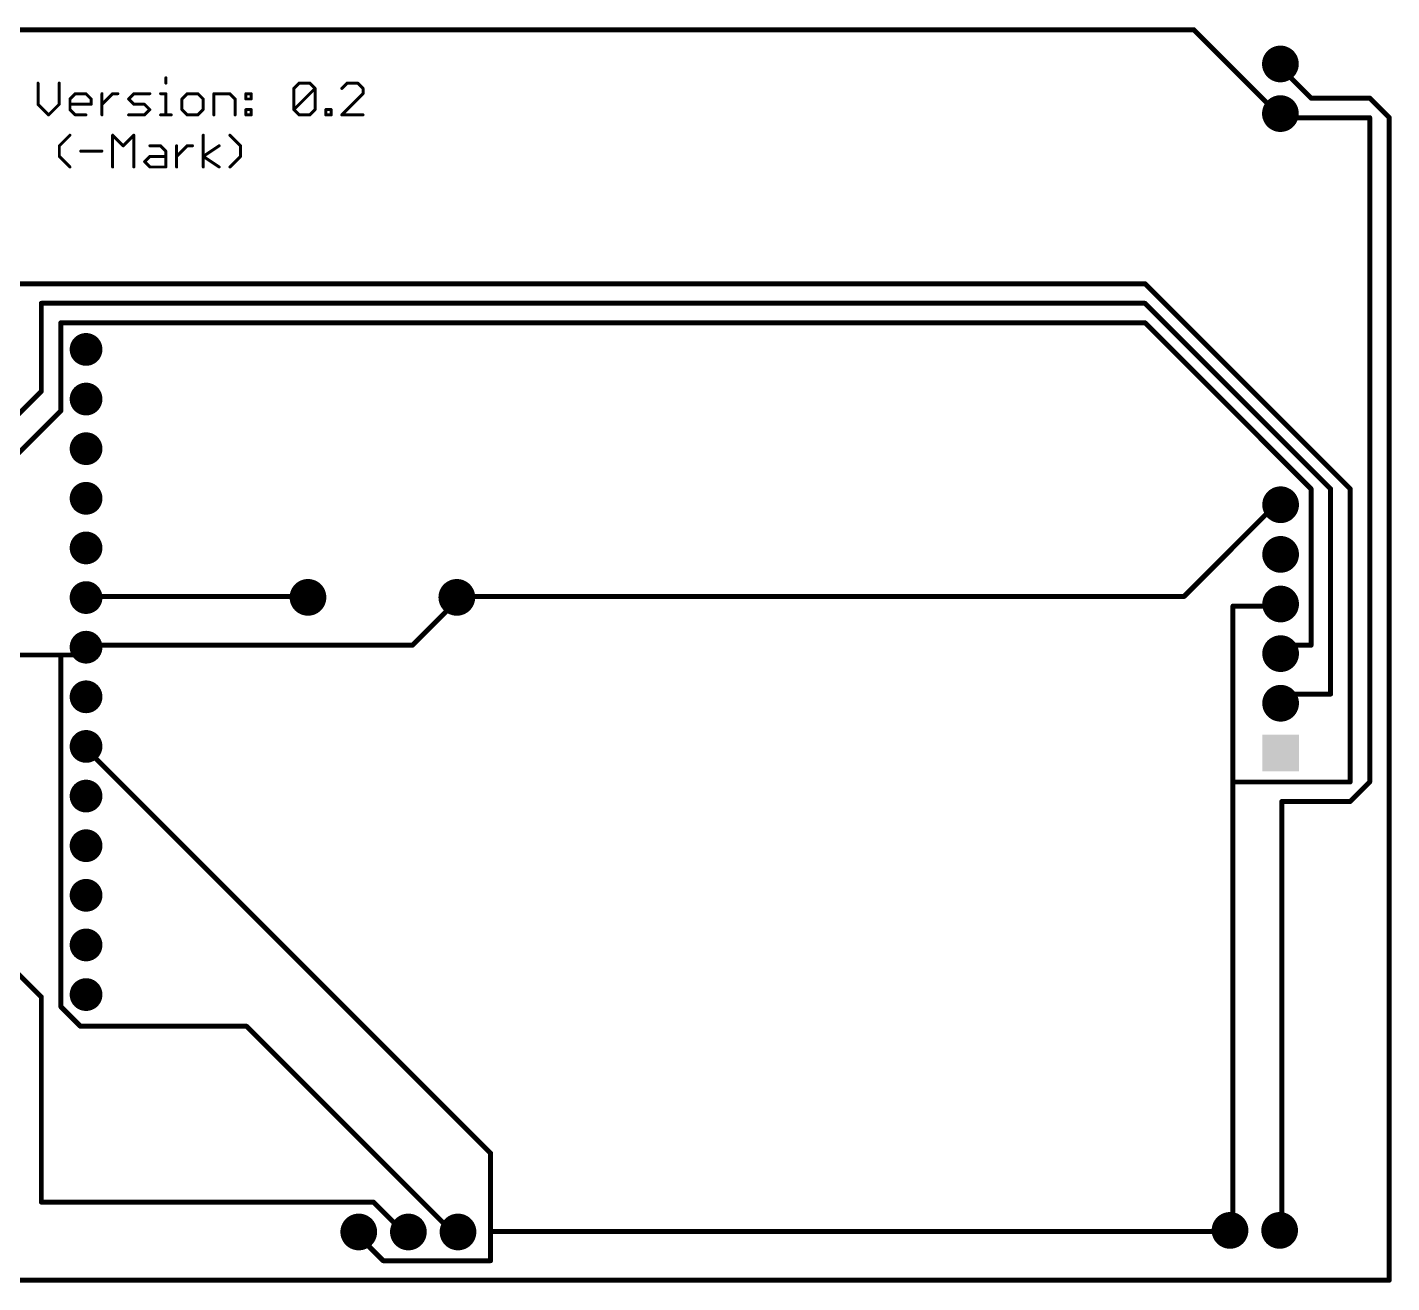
# Model space of a CAD drawing. Extents: x 7 to 138, y 3 to 67.
# Drawn here: x 67.8 to 137.6, y 2.9 to 67.1 of the extents above; entities that cross this region are included whole.
import ezdxf

# ---------------------------------------------------------------- set-up
doc = ezdxf.new("R2010")
doc.units = 0
doc.layers.add('1', color=22, linetype='CONTINUOUS')
doc.layers.add('17', color=82, linetype='CONTINUOUS')

# ---------------------------------------------------------------- blocks, each defined once
blk = doc.blocks.new('ROUNDP')
at = {"const_width": 0.5}
blk.add_lwpolyline([(0, -0.25, 1), (0, 0.25, 1), (0, -0.25)], format="xyb", dxfattribs=at)
blk = doc.blocks.new('SQUAREP')
blk.add_solid([(-0.5, -0.5), (0.5, -0.5), (-0.5, 0.5), (0.5, 0.5)])

msp = doc.modelspace()

# ---------------------------------------------------------------- linework, layer by layer
at = {"layer": '1'}
for points, const_width in [([(14, 67), (127.5, 67)], 0.254), ([(127.5, 67), (131.5, 63)], 0.254), ([(132, 65), (131.93, 65.25)], 0.254), ([(133.5, 63.5), (132, 65)], 0.254), ([(68.3306, 64.2702), (68.3306, 63.1855)], 0.1524), ([(69.4153, 63.1855), (69.4153, 64.2702)], 0.1524), ([(74.8776, 64.5414), (74.8776, 64.2702)], 0.1524), ([(81.4279, 63.999), (81.699, 64.2702)], 0.1524), ([(81.699, 64.2702), (82.2414, 64.2702)], 0.1524), ([(82.2414, 64.2702), (82.5125, 63.999)], 0.1524), ([(84.1548, 64.2702), (83.8836, 63.999)], 0.1524), ([(84.6971, 64.2702), (84.1548, 64.2702)], 0.1524), ([(84.9683, 63.999), (84.6971, 64.2702)], 0.1524), ([(69.9678, 63.4567), (70.239, 63.7279)], 0.1524), ([(70.239, 63.7279), (70.7813, 63.7279)], 0.1524), ([(70.7813, 63.7279), (71.0525, 63.4567)], 0.1524), ([(71.605, 62.6432), (71.605, 63.7279)], 0.1524), ([(71.605, 63.1855), (72.1473, 63.7279)], 0.1524), ([(72.1473, 63.7279), (72.4184, 63.7279)], 0.1524), ([(72.9692, 63.4567), (73.2404, 63.7279)], 0.1524), ([(73.2404, 63.7279), (74.0539, 63.7279)], 0.1524), ([(74.6064, 63.7279), (74.8776, 63.7279)], 0.1524), ([(74.8776, 63.7279), (74.8776, 62.6432)], 0.1524), ([(75.969, 63.7279), (75.6978, 63.4567)], 0.1524), ([(76.5113, 63.7279), (75.969, 63.7279)], 0.1524), ([(76.7825, 63.4567), (76.5113, 63.7279)], 0.1524), ([(77.335, 62.6432), (77.335, 63.7279)], 0.1524), ([(77.335, 63.7279), (78.1485, 63.7279)], 0.1524), ([(78.1485, 63.7279), (78.4197, 63.4567)], 0.1524), ([(78.9722, 63.7279), (79.2433, 63.7279)], 0.1524), ([(78.9722, 63.4567), (78.9722, 63.7279)], 0.1524), ([(79.2433, 63.7279), (79.2433, 63.4567)], 0.1524), ([(81.4279, 62.9144), (81.4279, 63.999)], 0.1524), ([(81.4279, 62.9144), (82.5125, 63.999)], 0.1524), ([(82.5125, 63.999), (82.5125, 62.9144)], 0.1524), ([(83.8836, 62.6432), (84.9683, 63.7279)], 0.1524), ([(84.9683, 63.7279), (84.9683, 63.999)], 0.1524), ([(136.5, 63.5), (133.5, 63.5)], 0.254), ([(137.5, 62.5), (136.5, 63.5)], 0.254), ([(68.3306, 63.1855), (68.873, 62.6432)], 0.1524), ([(68.873, 62.6432), (69.4153, 63.1855)], 0.1524), ([(69.9678, 62.9144), (69.9678, 63.4567)], 0.1524), ([(71.0525, 63.1855), (69.9678, 63.1855)], 0.1524), ([(70.239, 62.6432), (69.9678, 62.9144)], 0.1524), ([(71.0525, 63.4567), (71.0525, 63.1855)], 0.1524), ([(73.2404, 63.1855), (72.9692, 63.4567)], 0.1524), ([(73.7827, 63.1855), (73.2404, 63.1855)], 0.1524), ([(74.0539, 62.9144), (73.7827, 63.1855)], 0.1524), ([(73.7827, 62.6432), (74.0539, 62.9144)], 0.1524), ([(75.6978, 63.4567), (75.6978, 62.9144)], 0.1524), ([(75.6978, 62.9144), (75.969, 62.6432)], 0.1524), ([(76.5113, 62.6432), (76.7825, 62.9144)], 0.1524), ([(76.7825, 62.9144), (76.7825, 63.4567)], 0.1524), ([(78.4197, 63.4567), (78.4197, 62.6432)], 0.1524), ([(79.2433, 63.4567), (78.9722, 63.4567)], 0.1524), ([(78.9722, 62.9144), (79.2433, 62.9144)], 0.1524), ([(78.9722, 62.6432), (78.9722, 62.9144)], 0.1524), ([(79.2433, 62.9144), (79.2433, 62.6432)], 0.1524), ([(81.699, 62.6432), (81.4279, 62.9144)], 0.1524), ([(82.5125, 62.9144), (82.2414, 62.6432)], 0.1524), ([(83.065, 62.6432), (83.065, 62.9144)], 0.1524), ([(83.065, 62.9144), (83.3362, 62.9144)], 0.1524), ([(83.3362, 62.9144), (83.3362, 62.6432)], 0.1524), ([(131.5, 63), (131.93, 62.71)], 0.254), ([(70.7813, 62.6432), (70.239, 62.6432)], 0.1524), ([(72.9692, 62.6432), (73.7827, 62.6432)], 0.1524), ([(74.6064, 62.6432), (75.1487, 62.6432)], 0.1524), ([(75.969, 62.6432), (76.5113, 62.6432)], 0.1524), ([(79.2433, 62.6432), (78.9722, 62.6432)], 0.1524), ([(82.2414, 62.6432), (81.699, 62.6432)], 0.1524), ([(83.3362, 62.6432), (83.065, 62.6432)], 0.1524), ([(84.9683, 62.6432), (83.8836, 62.6432)], 0.1524), ([(132, 62.5), (131.93, 62.71)], 0.254), ([(132, 62.5), (136.5, 62.5)], 0.254), ([(136.5, 62.5), (136.5, 28.5)], 0.254), ([(137.5, 3), (137.5, 62.5)], 0.254), ([(69.4221, 61.0609), (69.9644, 61.6032)], 0.1524), ([(72.1507, 59.9762), (72.1507, 61.6032)], 0.1524), ([(72.1507, 61.6032), (72.693, 61.0609)], 0.1524), ([(72.693, 61.0609), (73.2353, 61.6032)], 0.1524), ([(73.2353, 61.6032), (73.2353, 59.9762)], 0.1524), ([(76.7893, 59.9762), (76.7893, 61.6032)], 0.1524), ([(78.6959, 61.0609), (78.1536, 61.6032)], 0.1524), ([(69.4221, 60.5185), (69.4221, 61.0609)], 0.1524), ([(70.5135, 60.7897), (71.5982, 60.7897)], 0.1524), ([(74.059, 61.0609), (74.6013, 61.0609)], 0.1524), ([(74.6013, 61.0609), (74.8725, 60.7897)], 0.1524), ([(74.8725, 60.7897), (74.8725, 59.9762)], 0.1524), ([(75.425, 59.9762), (75.425, 61.0609)], 0.1524), ([(75.425, 60.5185), (75.9673, 61.0609)], 0.1524), ([(75.9673, 61.0609), (76.2385, 61.0609)], 0.1524), ([(76.7893, 60.5185), (77.6028, 61.0609)], 0.1524), ([(78.6959, 60.5185), (78.6959, 61.0609)], 0.1524), ([(69.9644, 59.9762), (69.4221, 60.5185)], 0.1524), ([(73.7878, 60.2474), (74.059, 60.5185)], 0.1524), ([(74.059, 59.9762), (73.7878, 60.2474)], 0.1524), ([(74.059, 60.5185), (74.8725, 60.5185)], 0.1524), ([(77.6028, 59.9762), (76.7893, 60.5185)], 0.1524), ([(78.1536, 59.9762), (78.6959, 60.5185)], 0.1524), ([(74.8725, 59.9762), (74.059, 59.9762)], 0.1524), ([(125, 54), (33.5, 54)], 0.254), ([(135.5, 43.5), (125, 54)], 0.254), ([(68.5, 53), (68.5, 48.5)], 0.254), ([(125, 53), (68.5, 53)], 0.254), ([(134.5, 43.5), (125, 53)], 0.254), ([(69.5, 52), (69.5, 47.5)], 0.254), ([(125, 52), (69.5, 52)], 0.254), ([(133.5, 43.5), (125, 52)], 0.254), ([(68.5, 48.5), (63.5, 43.5)], 0.254), ([(69.5, 47.5), (63.5, 41.5)], 0.254), ([(133.5, 35.5), (133.5, 43.5)], 0.254), ([(134.5, 33), (134.5, 43.5)], 0.254), ([(135.5, 28.5), (135.5, 43.5)], 0.254), ([(127, 38), (131.5, 42.5)], 0.254), ([(131.5, 42.5), (131.94, 42.69)], 0.254), ([(71, 38), (70.79, 37.94)], 0.254), ([(82, 38), (71, 38)], 0.254), ([(82, 38), (82.15, 37.95)], 0.254), ([(89.5, 37.5), (89.77, 37.95)], 0.254), ([(90, 38), (89.77, 37.95)], 0.254), ([(90, 38), (127, 38)], 0.254), ([(131.5, 37.5), (131.94, 37.61)], 0.254), ([(87.5, 35.5), (89.5, 37.5)], 0.254), ([(129.5, 37.5), (129.5, 28.5)], 0.254), ([(131.5, 37.5), (129.5, 37.5)], 0.254), ([(71, 35.5), (70.79, 35.4)], 0.254), ([(71, 35.5), (87.5, 35.5)], 0.254), ([(132, 35.5), (131.94, 35.07)], 0.254), ([(132, 35.5), (133.5, 35.5)], 0.254), ([(69.5, 35), (65.5, 35)], 0.254), ([(70.5, 35), (69.5, 35)], 0.254), ([(69.5, 35), (69.5, 17)], 0.254), ([(70.5, 35), (70.79, 35.4)], 0.254), ([(132, 33), (131.94, 32.53)], 0.254), ([(132, 33), (134.5, 33)], 0.254), ([(71, 30), (70.79, 30.32)], 0.254), ([(91.5, 9.5), (71, 30)], 0.254), ([(129.5, 28.5), (129.5, 6)], 0.254), ([(129.5, 28.5), (135.5, 28.5)], 0.254), ([(136.5, 28.5), (135.5, 27.5)], 0.254), ([(132, 27.5), (132, 6)], 0.254), ([(135.5, 27.5), (132, 27.5)], 0.254), ([(68.5, 17.5), (63.5, 22.5)], 0.254), ([(68.5, 7), (68.5, 17.5)], 0.254), ([(69.5, 17), (70.5, 16)], 0.254), ([(70.5, 16), (79, 16)], 0.254), ([(79, 16), (89.5, 5.5)], 0.254), ([(91.5, 5.5), (91.5, 9.5)], 0.254), ([(85.5, 7), (68.5, 7)], 0.254), ([(87, 5.5), (85.5, 7)], 0.254), ([(85, 5), (84.75, 5.47)], 0.254), ([(87, 5.5), (87.29, 5.47)], 0.254), ([(89.5, 5.5), (89.83, 5.47)], 0.254), ([(91.5, 4), (91.5, 5.5)], 0.254), ([(91.5, 5.5), (129, 5.5)], 0.254), ([(129, 5.5), (129.35, 5.55)], 0.254), ([(129.5, 6), (129.35, 5.55)], 0.254), ([(132, 6), (131.89, 5.55)], 0.254), ([(85, 5), (86, 4)], 0.254), ([(86, 4), (91.5, 4)], 0.254), ([(63, 3), (137.5, 3)], 0.254)]:
    msp.add_lwpolyline(points, dxfattribs=dict(at, const_width=const_width))
for points, const_width in [([(127.5449, 67.0449, 1), (127.4551, 66.9551)], 0.127), ([(127.5, 66.9365, 1), (127.5, 67.0635)], 0.127), ([(131.9911, 65.2671, 1), (131.8689, 65.2329)], 0.127), ([(132.0449, 65.0449, 1), (131.9551, 64.9551)], 0.127), ([(131.9389, 64.9829, 1), (132.0611, 65.0171)], 0.127), ([(68.3687, 64.2702, 1), (68.2925, 64.2702)], 0.0762), ([(69.4534, 64.2702, 1), (69.3772, 64.2702)], 0.0762), ([(74.9157, 64.5414, 1), (74.8395, 64.5414)], 0.0762), ([(74.8395, 64.2702, 1), (74.9157, 64.2702)], 0.0762), ([(81.699, 64.3083, 1), (81.699, 64.2321)], 0.0762), ([(81.726, 64.2432, 1), (81.6721, 64.2971)], 0.0762), ([(82.2683, 64.2971, 1), (82.2144, 64.2432)], 0.0762), ([(82.2414, 64.2321, 1), (82.2414, 64.3083)], 0.0762), ([(84.1548, 64.3083, 1), (84.1548, 64.2321)], 0.0762), ([(84.1817, 64.2432, 1), (84.1278, 64.2971)], 0.0762), ([(84.7241, 64.2971, 1), (84.6702, 64.2432)], 0.0762), ([(84.6971, 64.2321, 1), (84.6971, 64.3083)], 0.0762), ([(70.239, 63.766, 1), (70.239, 63.6898)], 0.0762), ([(70.2659, 63.7009, 1), (70.212, 63.7548)], 0.0762), ([(70.8082, 63.7548, 1), (70.7543, 63.7009)], 0.0762), ([(70.7813, 63.6898, 1), (70.7813, 63.766)], 0.0762), ([(71.6431, 63.7279, 1), (71.5669, 63.7279)], 0.0762), ([(72.1473, 63.766, 1), (72.1473, 63.6898)], 0.0762), ([(72.1742, 63.7009, 1), (72.1203, 63.7548)], 0.0762), ([(72.4184, 63.6898, 1), (72.4184, 63.766)], 0.0762), ([(73.2404, 63.766, 1), (73.2404, 63.6898)], 0.0762), ([(73.2674, 63.7009, 1), (73.2135, 63.7548)], 0.0762), ([(74.0539, 63.6898, 1), (74.0539, 63.766)], 0.0762), ([(74.6064, 63.766, 1), (74.6064, 63.6898)], 0.0762), ([(74.9157, 63.7279, 1), (74.8395, 63.7279)], 0.0762), ([(74.8776, 63.6898, 1), (74.8776, 63.766)], 0.0762), ([(75.969, 63.766, 1), (75.969, 63.6898)], 0.0762), ([(75.9959, 63.7009, 1), (75.9421, 63.7548)], 0.0762), ([(76.5383, 63.7548, 1), (76.4844, 63.7009)], 0.0762), ([(76.5113, 63.6898, 1), (76.5113, 63.766)], 0.0762), ([(77.3731, 63.7279, 1), (77.2969, 63.7279)], 0.0762), ([(77.335, 63.766, 1), (77.335, 63.6898)], 0.0762), ([(78.1754, 63.7548, 1), (78.1215, 63.7009)], 0.0762), ([(78.1485, 63.6898, 1), (78.1485, 63.766)], 0.0762), ([(78.9722, 63.766, 1), (78.9722, 63.6898)], 0.0762), ([(79.0103, 63.7279, 1), (78.9341, 63.7279)], 0.0762), ([(79.2814, 63.7279, 1), (79.2052, 63.7279)], 0.0762), ([(79.2433, 63.6898, 1), (79.2433, 63.766)], 0.0762), ([(81.4009, 64.026, 1), (81.4548, 63.9721)], 0.0762), ([(81.466, 63.999, 1), (81.3898, 63.999)], 0.0762), ([(82.5506, 63.999, 1), (82.4744, 63.999)], 0.0762), ([(82.5395, 63.9721, 1), (82.4856, 64.026)], 0.0762), ([(82.4856, 63.9721, 1), (82.5395, 64.026)], 0.0762), ([(83.8567, 64.026, 1), (83.9106, 63.9721)], 0.0762), ([(85.0064, 63.999, 1), (84.9302, 63.999)], 0.0762), ([(84.9302, 63.7279, 1), (85.0064, 63.7279)], 0.0762), ([(84.9413, 63.9721, 1), (84.9952, 64.026)], 0.0762), ([(84.9952, 63.7009, 1), (84.9413, 63.7548)], 0.0762), ([(133.5, 63.5635, 1), (133.5, 63.4365)], 0.127), ([(133.4551, 63.4551, 1), (133.5449, 63.5449)], 0.127), ([(136.5449, 63.5449, 1), (136.4551, 63.4551)], 0.127), ([(136.5, 63.4365, 1), (136.5, 63.5635)], 0.127), ([(68.3576, 63.2125, 1), (68.3037, 63.1586)], 0.0762), ([(68.2925, 63.1855, 1), (68.3687, 63.1855)], 0.0762), ([(69.3772, 63.1855, 1), (69.4534, 63.1855)], 0.0762), ([(69.4422, 63.1586, 1), (69.3884, 63.2125)], 0.0762), ([(70.0059, 63.4567, 1), (69.9297, 63.4567)], 0.0762), ([(69.9678, 63.2236, 1), (69.9678, 63.1474)], 0.0762), ([(69.9947, 62.9413, 1), (69.9409, 62.8874)], 0.0762), ([(69.9297, 62.9144, 1), (70.0059, 62.9144)], 0.0762), ([(69.9409, 63.4836, 1), (69.9947, 63.4298)], 0.0762), ([(71.0906, 63.4567, 1), (71.0144, 63.4567)], 0.0762), ([(71.0144, 63.1855, 1), (71.0906, 63.1855)], 0.0762), ([(71.0255, 63.4298, 1), (71.0794, 63.4836)], 0.0762), ([(71.0525, 63.1474, 1), (71.0525, 63.2236)], 0.0762), ([(71.578, 63.2125, 1), (71.6319, 63.1586)], 0.0762), ([(72.9962, 63.4836, 1), (72.9423, 63.4298)], 0.0762), ([(72.9423, 63.4836, 1), (72.9962, 63.4298)], 0.0762), ([(73.2404, 63.2236, 1), (73.2404, 63.1474)], 0.0762), ([(73.2135, 63.1586, 1), (73.2674, 63.2125)], 0.0762), ([(73.8097, 63.2125, 1), (73.7558, 63.1586)], 0.0762), ([(73.7827, 63.1474, 1), (73.7827, 63.2236)], 0.0762), ([(74.0808, 62.8874, 1), (74.027, 62.9413)], 0.0762), ([(74.027, 62.8874, 1), (74.0808, 62.9413)], 0.0762), ([(75.7359, 63.4567, 1), (75.6597, 63.4567)], 0.0762), ([(75.7248, 62.9413, 1), (75.6709, 62.8874)], 0.0762), ([(75.6597, 62.9144, 1), (75.7359, 62.9144)], 0.0762), ([(75.6709, 63.4836, 1), (75.7248, 63.4298)], 0.0762), ([(76.8206, 63.4567, 1), (76.7444, 63.4567)], 0.0762), ([(76.7444, 62.9144, 1), (76.8206, 62.9144)], 0.0762), ([(76.7556, 63.4298, 1), (76.8094, 63.4836)], 0.0762), ([(76.8094, 62.8874, 1), (76.7556, 62.9413)], 0.0762), ([(78.4578, 63.4567, 1), (78.3816, 63.4567)], 0.0762), ([(78.3927, 63.4298, 1), (78.4466, 63.4836)], 0.0762), ([(78.9722, 63.4948, 1), (78.9722, 63.4186)], 0.0762), ([(78.9341, 63.4567, 1), (79.0103, 63.4567)], 0.0762), ([(78.9722, 62.9525, 1), (78.9722, 62.8763)], 0.0762), ([(79.0103, 62.9144, 1), (78.9341, 62.9144)], 0.0762), ([(79.2052, 63.4567, 1), (79.2814, 63.4567)], 0.0762), ([(79.2814, 62.9144, 1), (79.2052, 62.9144)], 0.0762), ([(79.2433, 63.4186, 1), (79.2433, 63.4948)], 0.0762), ([(79.2433, 62.8763, 1), (79.2433, 62.9525)], 0.0762), ([(81.4548, 62.9413, 1), (81.4009, 62.8874)], 0.0762), ([(81.4009, 62.9413, 1), (81.4548, 62.8874)], 0.0762), ([(81.3898, 62.9144, 1), (81.466, 62.9144)], 0.0762), ([(82.4744, 62.9144, 1), (82.5506, 62.9144)], 0.0762), ([(82.5395, 62.8874, 1), (82.4856, 62.9413)], 0.0762), ([(83.1031, 62.9144, 1), (83.0269, 62.9144)], 0.0762), ([(83.065, 62.9525, 1), (83.065, 62.8763)], 0.0762), ([(83.3743, 62.9144, 1), (83.2981, 62.9144)], 0.0762), ([(83.3362, 62.8763, 1), (83.3362, 62.9525)], 0.0762), ([(131.5355, 63.0526, 1), (131.4645, 62.9474)], 0.127), ([(131.4551, 62.9551, 1), (131.5449, 63.0449)], 0.127), ([(68.846, 62.6701, 1), (68.8999, 62.6163)], 0.0762), ([(68.846, 62.6163, 1), (68.8999, 62.6701)], 0.0762), ([(70.239, 62.6813, 1), (70.239, 62.6051)], 0.0762), ([(70.212, 62.6163, 1), (70.2659, 62.6701)], 0.0762), ([(70.7813, 62.6051, 1), (70.7813, 62.6813)], 0.0762), ([(71.5669, 62.6432, 1), (71.6431, 62.6432)], 0.0762), ([(72.9692, 62.6813, 1), (72.9692, 62.6051)], 0.0762), ([(73.7558, 62.6701, 1), (73.8097, 62.6163)], 0.0762), ([(73.7827, 62.6051, 1), (73.7827, 62.6813)], 0.0762), ([(74.6064, 62.6813, 1), (74.6064, 62.6051)], 0.0762), ([(74.8395, 62.6432, 1), (74.9157, 62.6432)], 0.0762), ([(75.1487, 62.6051, 1), (75.1487, 62.6813)], 0.0762), ([(75.969, 62.6813, 1), (75.969, 62.6051)], 0.0762), ([(75.9421, 62.6163, 1), (75.9959, 62.6701)], 0.0762), ([(76.4844, 62.6701, 1), (76.5383, 62.6163)], 0.0762), ([(76.5113, 62.6051, 1), (76.5113, 62.6813)], 0.0762), ([(77.2969, 62.6432, 1), (77.3731, 62.6432)], 0.0762), ([(78.3816, 62.6432, 1), (78.4578, 62.6432)], 0.0762), ([(78.9722, 62.6813, 1), (78.9722, 62.6051)], 0.0762), ([(78.9341, 62.6432, 1), (79.0103, 62.6432)], 0.0762), ([(79.2052, 62.6432, 1), (79.2814, 62.6432)], 0.0762), ([(79.2433, 62.6051, 1), (79.2433, 62.6813)], 0.0762), ([(81.699, 62.6813, 1), (81.699, 62.6051)], 0.0762), ([(81.6721, 62.6163, 1), (81.726, 62.6701)], 0.0762), ([(82.2144, 62.6701, 1), (82.2683, 62.6163)], 0.0762), ([(82.2414, 62.6051, 1), (82.2414, 62.6813)], 0.0762), ([(83.065, 62.6813, 1), (83.065, 62.6051)], 0.0762), ([(83.0269, 62.6432, 1), (83.1031, 62.6432)], 0.0762), ([(83.2981, 62.6432, 1), (83.3743, 62.6432)], 0.0762), ([(83.3362, 62.6051, 1), (83.3362, 62.6813)], 0.0762), ([(83.8836, 62.6813, 1), (83.8836, 62.6051)], 0.0762), ([(83.8567, 62.6701, 1), (83.9106, 62.6163)], 0.0762), ([(84.9683, 62.6051, 1), (84.9683, 62.6813)], 0.0762), ([(131.9902, 62.7301, 1), (131.8698, 62.6899)], 0.127), ([(131.8945, 62.6574, 1), (131.9655, 62.7626)], 0.127), ([(132, 62.5635, 1), (132, 62.4365)], 0.127), ([(131.9398, 62.4799, 1), (132.0602, 62.5201)], 0.127), ([(136.5635, 62.5, 1), (136.4365, 62.5)], 0.127), ([(136.5, 62.4365, 1), (136.5, 62.5635)], 0.127), ([(137.5635, 62.5, 1), (137.4365, 62.5)], 0.127), ([(137.4551, 62.4551, 1), (137.5449, 62.5449)], 0.127), ([(69.9913, 61.5762, 1), (69.9375, 61.6301)], 0.0762), ([(72.1776, 61.6301, 1), (72.1237, 61.5762)], 0.0762), ([(72.1888, 61.6032, 1), (72.1126, 61.6032)], 0.0762), ([(73.2734, 61.6032, 1), (73.1972, 61.6032)], 0.0762), ([(73.2623, 61.5762, 1), (73.2084, 61.6301)], 0.0762), ([(76.8274, 61.6032, 1), (76.7512, 61.6032)], 0.0762), ([(78.1805, 61.6301, 1), (78.1266, 61.5762)], 0.0762), ([(69.3951, 61.0878, 1), (69.449, 61.0339)], 0.0762), ([(69.4602, 61.0609, 1), (69.384, 61.0609)], 0.0762), ([(70.5135, 60.8278, 1), (70.5135, 60.7516)], 0.0762), ([(71.5982, 60.7516, 1), (71.5982, 60.8278)], 0.0762), ([(72.6661, 61.0878, 1), (72.7199, 61.0339)], 0.0762), ([(72.6661, 61.0339, 1), (72.7199, 61.0878)], 0.0762), ([(74.059, 61.099, 1), (74.059, 61.0228)], 0.0762), ([(74.6283, 61.0878, 1), (74.5744, 61.0339)], 0.0762), ([(74.6013, 61.0228, 1), (74.6013, 61.099)], 0.0762), ([(74.9106, 60.7897, 1), (74.8344, 60.7897)], 0.0762), ([(74.8455, 60.7628, 1), (74.8994, 60.8166)], 0.0762), ([(75.4631, 61.0609, 1), (75.3869, 61.0609)], 0.0762), ([(75.9673, 61.099, 1), (75.9673, 61.0228)], 0.0762), ([(75.9943, 61.0339, 1), (75.9404, 61.0878)], 0.0762), ([(76.2385, 61.0228, 1), (76.2385, 61.099)], 0.0762), ([(77.6239, 61.0292, 1), (77.5816, 61.0926)], 0.0762), ([(78.734, 61.0609, 1), (78.6578, 61.0609)], 0.0762), ([(78.669, 61.0339, 1), (78.7228, 61.0878)], 0.0762), ([(69.449, 60.5455, 1), (69.3951, 60.4916)], 0.0762), ([(69.384, 60.5185, 1), (69.4602, 60.5185)], 0.0762), ([(73.8148, 60.2743, 1), (73.7609, 60.2204)], 0.0762), ([(73.7609, 60.2743, 1), (73.8148, 60.2204)], 0.0762), ([(74.059, 60.5566, 1), (74.059, 60.4804)], 0.0762), ([(74.0859, 60.4916, 1), (74.032, 60.5455)], 0.0762), ([(74.8725, 60.4804, 1), (74.8725, 60.5566)], 0.0762), ([(75.398, 60.5455, 1), (75.4519, 60.4916)], 0.0762), ([(76.8104, 60.5502, 1), (76.7681, 60.4868)], 0.0762), ([(76.7681, 60.5502, 1), (76.8104, 60.4868)], 0.0762), ([(78.6578, 60.5185, 1), (78.734, 60.5185)], 0.0762), ([(78.7228, 60.4916, 1), (78.669, 60.5455)], 0.0762), ([(69.9375, 59.9493, 1), (69.9913, 60.0031)], 0.0762), ([(72.1126, 59.9762, 1), (72.1888, 59.9762)], 0.0762), ([(73.1972, 59.9762, 1), (73.2734, 59.9762)], 0.0762), ([(74.059, 60.0143, 1), (74.059, 59.9381)], 0.0762), ([(74.032, 59.9493, 1), (74.0859, 60.0031)], 0.0762), ([(74.8344, 59.9762, 1), (74.9106, 59.9762)], 0.0762), ([(74.8725, 59.9381, 1), (74.8725, 60.0143)], 0.0762), ([(75.3869, 59.9762, 1), (75.4631, 59.9762)], 0.0762), ([(76.7512, 59.9762, 1), (76.8274, 59.9762)], 0.0762), ([(77.5816, 59.9445, 1), (77.6239, 60.0079)], 0.0762), ([(78.1266, 60.0031, 1), (78.1805, 59.9493)], 0.0762), ([(125.0449, 54.0449, 1), (124.9551, 53.9551)], 0.127), ([(125, 53.9365, 1), (125, 54.0635)], 0.127), ([(68.5635, 53, 1), (68.4365, 53)], 0.127), ([(68.5, 53.0635, 1), (68.5, 52.9365)], 0.127), ([(125.0449, 53.0449, 1), (124.9551, 52.9551)], 0.127), ([(125, 52.9365, 1), (125, 53.0635)], 0.127), ([(69.5635, 52, 1), (69.4365, 52)], 0.127), ([(69.5, 52.0635, 1), (69.5, 51.9365)], 0.127), ([(125.0449, 52.0449, 1), (124.9551, 51.9551)], 0.127), ([(125, 51.9365, 1), (125, 52.0635)], 0.127), ([(68.4365, 48.5, 1), (68.5635, 48.5)], 0.127), ([(68.5449, 48.4551, 1), (68.4551, 48.5449)], 0.127), ([(69.4365, 47.5, 1), (69.5635, 47.5)], 0.127), ([(69.5449, 47.4551, 1), (69.4551, 47.5449)], 0.127), ([(133.5635, 43.5, 1), (133.4365, 43.5)], 0.127), ([(133.4551, 43.4551, 1), (133.5449, 43.5449)], 0.127), ([(134.5635, 43.5, 1), (134.4365, 43.5)], 0.127), ([(134.4551, 43.4551, 1), (134.5449, 43.5449)], 0.127), ([(135.5635, 43.5, 1), (135.4365, 43.5)], 0.127), ([(135.4551, 43.4551, 1), (135.5449, 43.5449)], 0.127), ([(131.4748, 42.5583, 1), (131.5252, 42.4417)], 0.127), ([(131.5449, 42.4551, 1), (131.4551, 42.5449)], 0.127), ([(131.9652, 42.6317, 1), (131.9148, 42.7483)], 0.127), ([(70.7726, 38.0011, 1), (70.8074, 37.8789)], 0.127), ([(71, 38.0635, 1), (71, 37.9365)], 0.127), ([(71.0174, 37.9389, 1), (70.9826, 38.0611)], 0.127), ([(82.0201, 38.0602, 1), (81.9799, 37.9398)], 0.127), ([(82, 37.9365, 1), (82, 38.0635)], 0.127), ([(82.1299, 37.8898, 1), (82.1701, 38.0102)], 0.127), ([(89.7565, 38.0121, 1), (89.7835, 37.8879)], 0.127), ([(89.8245, 37.9173, 1), (89.7155, 37.9827)], 0.127), ([(90, 38.0635, 1), (90, 37.9365)], 0.127), ([(90.0135, 37.9379, 1), (89.9865, 38.0621)], 0.127), ([(126.9551, 38.0449, 1), (127.0449, 37.9551)], 0.127), ([(127, 37.9365, 1), (127, 38.0635)], 0.127), ([(131.9554, 37.5484, 1), (131.9246, 37.6716)], 0.127), ([(89.4455, 37.5327, 1), (89.5545, 37.4673)], 0.127), ([(89.5449, 37.4551, 1), (89.4551, 37.5449)], 0.127), ([(129.5635, 37.5, 1), (129.4365, 37.5)], 0.127), ([(129.5, 37.5635, 1), (129.5, 37.4365)], 0.127), ([(131.4846, 37.5616, 1), (131.5154, 37.4384)], 0.127), ([(131.5, 37.4365, 1), (131.5, 37.5635)], 0.127), ([(71, 35.5635, 1), (71, 35.4365)], 0.127), ([(71.0273, 35.4427, 1), (70.9727, 35.5573)], 0.127), ([(87.5, 35.4365, 1), (87.5, 35.5635)], 0.127), ([(132, 35.5635, 1), (132, 35.4365)], 0.127), ([(132.0629, 35.4912, 1), (131.9371, 35.5088)], 0.127), ([(133.5, 35.4365, 1), (133.5, 35.5635)], 0.127), ([(69.5, 35.0635, 1), (69.5, 34.9365)], 0.127), ([(69.5635, 35, 1), (69.4365, 35)], 0.127), ([(69.5, 34.9365, 1), (69.5, 35.0635)], 0.127), ([(70.4486, 35.0373, 1), (70.5514, 34.9627)], 0.127), ([(70.5, 34.9365, 1), (70.5, 35.0635)], 0.127), ([(70.7627, 35.4573, 1), (70.8173, 35.3427)], 0.127), ([(70.8414, 35.3627, 1), (70.7386, 35.4373)], 0.127), ([(87.4551, 35.5449, 1), (87.5449, 35.4551)], 0.127), ([(131.8771, 35.0788, 1), (132.0029, 35.0612)], 0.127), ([(133.4365, 35.5, 1), (133.5635, 35.5)], 0.127), ([(132, 33.0635, 1), (132, 32.9365)], 0.127), ([(132.063, 32.992, 1), (131.937, 33.008)], 0.127), ([(134.4365, 33, 1), (134.5635, 33)], 0.127), ([(134.5, 32.9365, 1), (134.5, 33.0635)], 0.127), ([(131.877, 32.538, 1), (132.003, 32.522)], 0.127), ([(70.8431, 30.3548, 1), (70.7369, 30.2852)], 0.127), ([(71.0449, 30.0449, 1), (70.9551, 29.9551)], 0.127), ([(70.9469, 29.9652, 1), (71.0531, 30.0348)], 0.127), ([(129.5635, 28.5, 1), (129.4365, 28.5)], 0.127), ([(129.5, 28.5635, 1), (129.5, 28.4365)], 0.127), ([(129.4365, 28.5, 1), (129.5635, 28.5)], 0.127), ([(135.4365, 28.5, 1), (135.5635, 28.5)], 0.127), ([(135.5, 28.4365, 1), (135.5, 28.5635)], 0.127), ([(136.4365, 28.5, 1), (136.5635, 28.5)], 0.127), ([(136.5449, 28.4551, 1), (136.4551, 28.5449)], 0.127), ([(132.0635, 27.5, 1), (131.9365, 27.5)], 0.127), ([(132, 27.5635, 1), (132, 27.4365)], 0.127), ([(135.4551, 27.5449, 1), (135.5449, 27.4551)], 0.127), ([(135.5, 27.4365, 1), (135.5, 27.5635)], 0.127), ([(68.5635, 17.5, 1), (68.4365, 17.5)], 0.127), ([(68.4551, 17.4551, 1), (68.5449, 17.5449)], 0.127), ([(69.5449, 17.0449, 1), (69.4551, 16.9551)], 0.127), ([(69.4365, 17, 1), (69.5635, 17)], 0.127), ([(70.5, 16.0635, 1), (70.5, 15.9365)], 0.127), ([(70.4551, 15.9551, 1), (70.5449, 16.0449)], 0.127), ([(79.0449, 16.0449, 1), (78.9551, 15.9551)], 0.127), ([(79, 15.9365, 1), (79, 16.0635)], 0.127), ([(91.5635, 9.5, 1), (91.4365, 9.5)], 0.127), ([(91.4551, 9.4551, 1), (91.5449, 9.5449)], 0.127), ([(68.5, 7.0635, 1), (68.5, 6.9365)], 0.127), ([(68.4365, 7, 1), (68.5635, 7)], 0.127), ([(85.5449, 7.0449, 1), (85.4551, 6.9551)], 0.127), ([(85.5, 6.9365, 1), (85.5, 7.0635)], 0.127), ([(84.8061, 5.4998, 1), (84.6939, 5.4402)], 0.127), ([(87.0065, 5.5632, 1), (86.9935, 5.4368)], 0.127), ([(86.9551, 5.4551, 1), (87.0449, 5.5449)], 0.127), ([(87.2835, 5.4068, 1), (87.2965, 5.5332)], 0.127), ([(89.5057, 5.5632, 1), (89.4943, 5.4368)], 0.127), ([(89.4551, 5.4551, 1), (89.5449, 5.5449)], 0.127), ([(89.8243, 5.4068, 1), (89.8357, 5.5332)], 0.127), ([(91.5635, 5.5, 1), (91.4365, 5.5)], 0.127), ([(91.5, 5.5635, 1), (91.5, 5.4365)], 0.127), ([(128.991, 5.5629, 1), (129.009, 5.4371)], 0.127), ([(129, 5.4365, 1), (129, 5.5635)], 0.127), ([(129.2898, 5.5701, 1), (129.4102, 5.5299)], 0.127), ([(129.359, 5.4871, 1), (129.341, 5.6129)], 0.127), ([(129.4365, 6, 1), (129.5635, 6)], 0.127), ([(129.5602, 5.9799, 1), (129.4398, 6.0201)], 0.127), ([(131.8283, 5.5651, 1), (131.9517, 5.5349)], 0.127), ([(131.9365, 6, 1), (132.0635, 6)], 0.127), ([(132.0617, 5.9849, 1), (131.9383, 6.0151)], 0.127), ([(85.0449, 5.0449, 1), (84.9551, 4.9551)], 0.127), ([(84.9439, 4.9702, 1), (85.0561, 5.0298)], 0.127), ([(91.4365, 5.5, 1), (91.5635, 5.5)], 0.127), ([(86, 4.0635, 1), (86, 3.9365)], 0.127), ([(85.9551, 3.9551, 1), (86.0449, 4.0449)], 0.127), ([(91.4365, 4, 1), (91.5635, 4)], 0.127), ([(91.5, 3.9365, 1), (91.5, 4.0635)], 0.127), ([(137.4365, 3, 1), (137.5635, 3)], 0.127), ([(137.5, 2.9365, 1), (137.5, 3.0635)], 0.127)]:
    msp.add_lwpolyline(points, format="xyb", dxfattribs=dict(at, const_width=const_width))

# ---------------------------------------------------------------- block references
at = {"layer": '17'}
for p, xscale, yscale in [((131.93, 65.25), 1.8796, 1.8796), ((131.93, 62.71), 1.8796, 1.8796), ((70.79, 50.64), 1.6764, 1.6764), ((70.79, 48.1), 1.6764, 1.6764), ((70.79, 45.56), 1.6764, 1.6764), ((70.79, 43.02), 1.6764, 1.6764), ((70.79, 40.48), 1.6764, 1.6764), ((70.79, 37.94), 1.6764, 1.6764), ((82.15, 37.95), 1.8796, 1.8796), ((89.77, 37.95), 1.8796, 1.8796), ((70.79, 35.4), 1.6764, 1.6764), ((70.79, 32.86), 1.6764, 1.6764), ((70.79, 30.32), 1.6764, 1.6764), ((70.79, 27.78), 1.6764, 1.6764), ((70.79, 25.24), 1.6764, 1.6764), ((70.79, 22.7), 1.6764, 1.6764), ((70.79, 20.16), 1.6764, 1.6764), ((70.79, 17.62), 1.6764, 1.6764)]:
    msp.add_blockref('ROUNDP', p, dxfattribs=dict(at, xscale=xscale, yscale=yscale))
at = {"layer": '17', "xscale": 1.8796, "yscale": 1.8796, "rotation": 90}
for name, p in [('ROUNDP', (131.94, 42.69)), ('ROUNDP', (131.94, 40.15)), ('ROUNDP', (131.94, 37.61)), ('ROUNDP', (131.94, 35.07)), ('ROUNDP', (131.94, 32.53)), ('SQUAREP', (131.94, 29.99)), ('ROUNDP', (84.75, 5.47)), ('ROUNDP', (87.29, 5.47)), ('ROUNDP', (89.83, 5.47)), ('ROUNDP', (129.35, 5.55)), ('ROUNDP', (131.89, 5.55))]:
    msp.add_blockref(name, p, dxfattribs=at)

doc.saveas('drawing.dxf')
